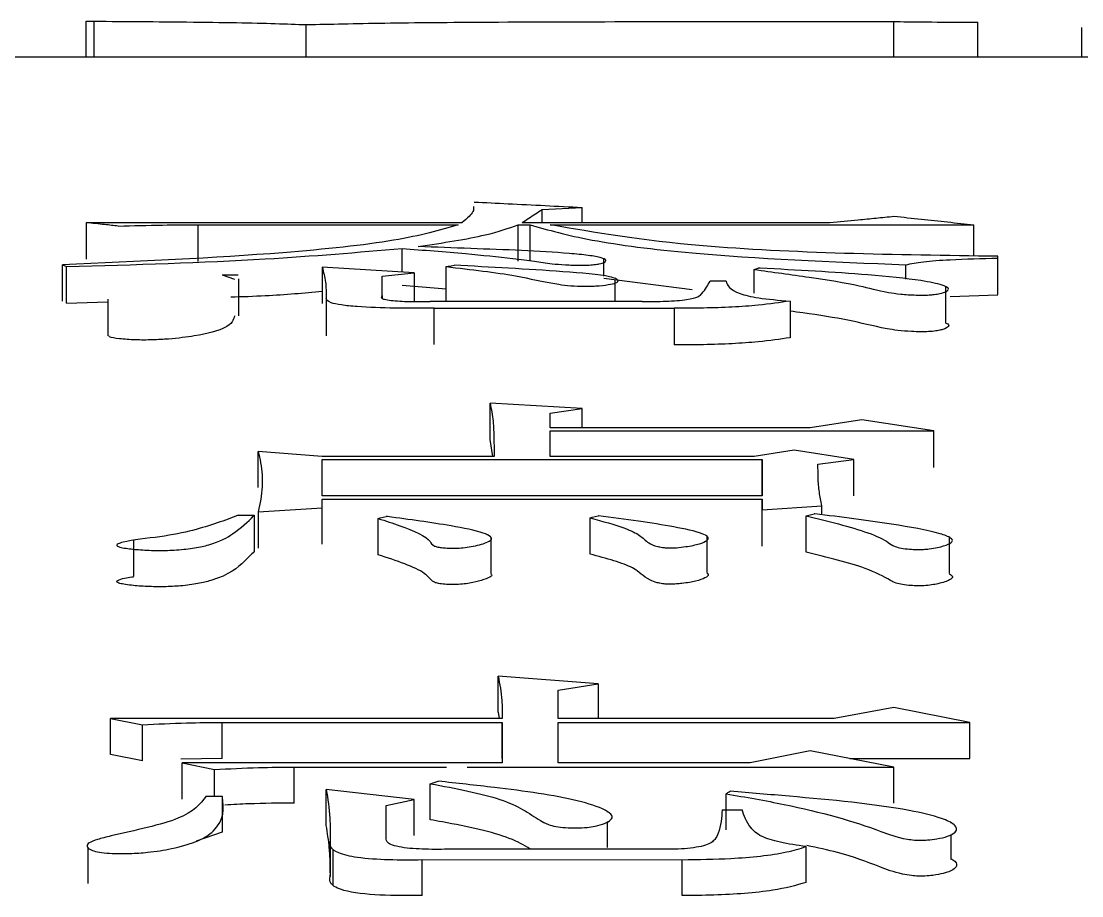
# Model space of a CAD drawing. Header units: millimetres. Extents: x 6533 to 7793, y 6972 to 7863.
# Drawn here: x 6879.082 to 6881.952, y 7324.28 to 7326.645 of the extents above; entities that cross this region are included whole.
import ezdxf

# ---------------------------------------------------------------- set-up
doc = ezdxf.new("R2010")
doc.units = ezdxf.units.MM

msp = doc.modelspace()

# ---------------------------------------------------------------- linework, layer by layer
at = {"color": 7, "linetype": 'Continuous', "lineweight": 25}
for p, q in [((6879.2581, 7326.6444), (6879.2798, 7326.6447)), ((6879.2581, 7326.5478), (6879.2581, 7326.6444)), ((6879.8531, 7326.5478), (6879.8531, 7326.6354)), ((6881.6704, 7326.5477), (6881.6704, 7326.6422)), ((6881.9516, 7326.5477), (6881.9516, 7326.6274)), ((6883.7267, 7326.5477), (6876.1969, 7326.5479)), ((6880.4915, 7326.1357), (6880.5996, 7326.1413)), ((6880.5996, 7326.1001), (6880.5996, 7326.1413)), ((6880.4915, 7326.1001), (6880.4915, 7326.1357)), ((6879.2583, 7326.1001), (6880.2751, 7326.1001)), ((6879.2583, 7326.0013), (6879.2583, 7326.1001)), ((6879.5612, 7326.0943), (6880.2643, 7326.0943)), ((6879.5612, 7325.995), (6879.5612, 7326.0943)), ((6880.4266, 7326.0943), (6880.459, 7326.0943)), ((6880.4266, 7325.9955), (6880.4266, 7326.0943)), ((6880.4374, 7326.1001), (6881.2703, 7326.1001)), ((6880.459, 7325.9955), (6880.459, 7326.0943)), ((6880.5131, 7326.0943), (6881.6597, 7326.0942)), ((6880.1128, 7325.9663), (6880.1128, 7326.0304)), ((6880.6583, 7325.9553), (6880.6583, 7326.0029)), ((6881.7246, 7326.004), (6881.7246, 7326.0091)), ((6881.7246, 7325.9054), (6881.7246, 7326.004)), ((6879.1934, 7325.9863), (6879.2042, 7325.9811)), ((6879.2042, 7325.8825), (6879.2042, 7325.9811)), ((6880.1453, 7325.9643), (6879.8965, 7325.9798)), ((6879.8965, 7325.9798), (6879.8965, 7325.8812)), ((6881.0648, 7325.9098), (6881.0648, 7325.9734)), ((6881.4759, 7325.9475), (6881.4759, 7325.9862)), ((6879.626, 7325.9591), (6879.6591, 7325.9471)), ((6879.626, 7325.9591), (6879.6694, 7325.9591)), ((6879.6709, 7325.8485), (6879.6709, 7325.9477)), ((6880.0588, 7325.9551), (6880.1453, 7325.9643)), ((6880.0588, 7325.903), (6880.0588, 7325.9551)), ((6880.6583, 7325.9499), (6880.8978, 7325.919)), ((6880.6895, 7325.8866), (6880.6895, 7325.9458)), ((6880.9891, 7325.9419), (6880.9458, 7325.9419)), ((6880.1128, 7325.9312), (6880.2319, 7325.9214)), ((6881.5839, 7325.8285), (6881.5839, 7325.9276)), ((6879.2042, 7325.882), (6879.3167, 7325.8863)), ((6879.3167, 7325.8932), (6879.3167, 7325.7941)), ((6879.9073, 7325.8962), (6879.9073, 7325.7978)), ((6879.9074, 7325.8924), (6879.9074, 7325.7939)), ((6880.0588, 7325.903), (6880.0588, 7325.8957)), ((6880.7619, 7325.8866), (6880.1886, 7325.8866)), ((6881.1622, 7325.888), (6881.1622, 7325.789)), ((6881.5953, 7325.9007), (6881.7246, 7325.9049)), ((6880.1994, 7325.8687), (6880.8485, 7325.8687)), ((6880.1994, 7325.7702), (6880.1994, 7325.8687)), ((6880.8485, 7325.8687), (6880.8485, 7325.7697)), ((6880.5997, 7325.5975), (6880.3509, 7325.6119)), ((6880.5131, 7325.5845), (6880.5997, 7325.5975)), ((6880.5131, 7325.5452), (6880.5131, 7325.5845)), ((6881.3569, 7325.5666), (6881.2163, 7325.5452)), ((6881.5516, 7325.5369), (6881.3569, 7325.5666)), ((6881.2163, 7325.5452), (6880.5131, 7325.5452)), ((6880.5131, 7325.537), (6881.5516, 7325.5369)), ((6880.5132, 7325.4679), (6880.5131, 7325.537)), ((6880.3583, 7325.4679), (6880.3509, 7325.5133)), ((6879.8966, 7325.4679), (6879.7235, 7325.4816)), ((6881.173, 7325.485), (6881.0648, 7325.4679)), ((6881.3353, 7325.4594), (6881.173, 7325.485)), ((6880.3617, 7325.4679), (6879.8966, 7325.4679)), ((6879.8966, 7325.4594), (6881.0865, 7325.4594)), ((6879.8966, 7325.3614), (6879.8966, 7325.4594)), ((6881.0648, 7325.4679), (6880.5132, 7325.4679)), ((6881.0865, 7325.4594), (6881.0865, 7325.3614)), ((6881.2379, 7325.4473), (6881.3353, 7325.4594)), ((6881.0865, 7325.3614), (6879.8966, 7325.3614)), ((6879.8966, 7325.3525), (6881.0865, 7325.3525)), ((6879.8966, 7325.3291), (6879.8966, 7325.3525)), ((6881.0865, 7325.3525), (6881.0865, 7325.3237)), ((6881.0865, 7325.3237), (6881.2487, 7325.3345)), ((6881.2487, 7325.31), (6881.2487, 7325.3345)), ((6879.6694, 7325.3092), (6879.7127, 7325.3092)), ((6879.7127, 7325.3092), (6879.7127, 7325.2112)), ((6879.7235, 7325.3183), (6879.8966, 7325.3291)), ((6881.0865, 7325.2257), (6881.0865, 7325.3237)), ((6881.2056, 7325.2091), (6881.2056, 7325.3074)), ((6880.048, 7325.2019), (6880.048, 7325.3001)), ((6880.6214, 7325.2037), (6880.6214, 7325.3019)), ((6880.3534, 7325.151), (6880.3534, 7325.2496)), ((6880.9383, 7325.1538), (6880.9383, 7325.2524)), ((6881.5936, 7325.1511), (6881.5936, 7325.2497)), ((6879.3855, 7325.2417), (6879.3855, 7325.1432)), ((6880.643, 7324.8531), (6880.3726, 7324.8741)), ((6880.5348, 7324.8362), (6880.643, 7324.8531)), ((6880.5348, 7324.7594), (6880.5348, 7324.8362)), ((6881.4435, 7324.7895), (6881.2812, 7324.7594)), ((6881.649, 7324.7486), (6881.4435, 7324.7895)), ((6880.3726, 7324.7764), (6880.3751, 7324.7594)), ((6879.3233, 7324.7594), (6879.4098, 7324.7421)), ((6880.3834, 7324.7594), (6879.3233, 7324.7594)), ((6879.3233, 7324.6619), (6879.3233, 7324.7594)), ((6879.4098, 7324.6446), (6879.4098, 7324.7421)), ((6879.6262, 7324.7486), (6880.3834, 7324.7486)), ((6879.6262, 7324.6511), (6879.6262, 7324.7486)), ((6880.3834, 7324.7486), (6880.3834, 7324.639)), ((6881.2812, 7324.7594), (6880.5348, 7324.7594)), ((6880.5348, 7324.7486), (6881.649, 7324.7486)), ((6880.5348, 7324.639), (6880.5348, 7324.7486)), ((6879.4098, 7324.6446), (6879.3233, 7324.6619)), ((6879.6262, 7324.6511), (6879.5136, 7324.6493)), ((6881.2163, 7324.6722), (6881.0541, 7324.639)), ((6881.4435, 7324.6278), (6881.2163, 7324.6722)), ((6881.3244, 7324.6511), (6881.649, 7324.6511)), ((6879.518, 7324.639), (6879.6046, 7324.6211)), ((6880.3834, 7324.639), (6879.518, 7324.639)), ((6879.518, 7324.5416), (6879.518, 7324.639)), ((6879.6046, 7324.5491), (6879.6046, 7324.6211)), ((6879.8209, 7324.6278), (6880.2329, 7324.6278)), ((6879.8209, 7324.5305), (6879.8209, 7324.6278)), ((6880.2889, 7324.6278), (6881.4435, 7324.6278)), ((6881.0541, 7324.639), (6880.5348, 7324.639)), ((6880.1454, 7324.54), (6879.9074, 7324.5672)), ((6880.1886, 7324.4857), (6880.1886, 7324.583)), ((6879.5828, 7324.5491), (6879.6262, 7324.5491)), ((6879.6262, 7324.5459), (6879.6262, 7324.4518)), ((6880.0697, 7324.524), (6880.1454, 7324.54)), ((6880.9891, 7324.4586), (6880.9891, 7324.5559)), ((6880.0697, 7324.4363), (6880.0697, 7324.524)), ((6880.6685, 7324.5061), (6880.6685, 7324.5082)), ((6880.9784, 7324.5126), (6881.0325, 7324.5126)), ((6880.6685, 7324.4104), (6880.6685, 7324.4804)), ((6881.5981, 7324.476), (6881.5981, 7324.4781)), ((6879.6262, 7324.4518), (6879.5553, 7324.4274)), ((6881.5981, 7324.3803), (6881.5981, 7324.4458)), ((6879.2625, 7324.4105), (6879.2625, 7324.3129)), ((6879.9251, 7324.4062), (6879.9251, 7324.3085)), ((6880.8053, 7324.4059), (6880.2536, 7324.4059)), ((6881.2055, 7324.3158), (6881.2055, 7324.4129)), ((6880.1671, 7324.3777), (6880.8702, 7324.3776)), ((6880.1671, 7324.2806), (6880.1671, 7324.3777)), ((6880.8702, 7324.2806), (6880.8702, 7324.3776)), ((6879.9183, 7324.3322), (6879.9182, 7324.3368))]:
    msp.add_line(p, q, dxfattribs=at)
at = {"color": 7, "linetype": 'Continuous', "lineweight": 25, "flags": 128}
for points in [[(6879.2798, 7326.5478), (6879.2798, 7326.5812), (6879.2798, 7326.6129), (6879.2798, 7326.6447)], [(6881.4432, 7326.5478), (6881.4432, 7326.5721), (6881.4432, 7326.6001), (6881.4432, 7326.644)], [(6881.6597, 7326.0103), (6881.6597, 7326.0505), (6881.6597, 7326.0942)], [(6879.1934, 7325.8877), (6879.1934, 7325.9274), (6879.1934, 7325.9568), (6879.1934, 7325.9863)], [(6880.2319, 7325.9811), (6880.2373, 7325.9821), (6880.2454, 7325.9835), (6880.2535, 7325.985)], [(6880.2319, 7325.8866), (6880.2319, 7325.9181), (6880.2319, 7325.9496), (6880.2319, 7325.9811)], [(6881.0648, 7325.9734), (6881.0702, 7325.9753), (6881.0756, 7325.9772)], [(6880.1453, 7325.9643), (6880.1453, 7325.9088), (6880.1453, 7325.8868)], [(6880.3509, 7325.5133), (6880.3509, 7325.5685), (6880.3509, 7325.6119)], [(6880.5997, 7325.5452), (6880.5997, 7325.5541), (6880.5997, 7325.5975)], [(6881.5516, 7325.4384), (6881.5516, 7325.4936), (6881.5516, 7325.5369)], [(6879.7235, 7325.3835), (6879.7235, 7325.4382), (6879.7235, 7325.4816)], [(6881.0865, 7325.3614), (6881.0865, 7325.4161), (6881.0865, 7325.4594)], [(6881.3353, 7325.3613), (6881.3353, 7325.4161), (6881.3353, 7325.4594)], [(6881.0865, 7325.2545), (6881.0865, 7325.3092), (6881.0865, 7325.3525)], [(6879.7235, 7325.3183), (6879.7235, 7325.2633), (6879.7235, 7325.2203)], [(6879.8966, 7325.2311), (6879.8966, 7325.2859), (6879.8966, 7325.3291)], [(6880.048, 7325.3001), (6880.0534, 7325.3015), (6880.0615, 7325.3035), (6880.0696, 7325.3056)], [(6880.6214, 7325.3019), (6880.6268, 7325.3033), (6880.6349, 7325.3053), (6880.643, 7325.3074)], [(6881.2055, 7325.3074), (6881.2163, 7325.3101), (6881.2271, 7325.3128)], [(6880.3726, 7324.7764), (6880.3726, 7324.8311), (6880.3726, 7324.8741)], [(6880.643, 7324.8531), (6880.643, 7324.7984), (6880.643, 7324.7594)], [(6880.3834, 7324.6511), (6880.3834, 7324.7057), (6880.3834, 7324.7486)], [(6881.649, 7324.6511), (6881.649, 7324.7057), (6881.649, 7324.7486)], [(6881.4435, 7324.5304), (6881.4435, 7324.585), (6881.4435, 7324.6278)], [(6880.1887, 7324.583), (6880.1942, 7324.5847), (6880.2023, 7324.5873), (6880.2103, 7324.5898)], [(6879.9074, 7324.4699), (6879.9074, 7324.5244), (6879.9074, 7324.5672)], [(6880.1454, 7324.4427), (6880.1454, 7324.4972), (6880.1454, 7324.54)], [(6879.9183, 7324.4293), (6879.9183, 7324.4015), (6879.9183, 7324.3736), (6879.9183, 7324.3322)]]:
    msp.add_lwpolyline(points, dxfattribs=at)
at = {"color": 7, "linetype": 'Continuous', "lineweight": 25}
for points, knots in [([(6879.2798, 7326.6447), (6879.3661, 7326.6441), (6879.5073, 7326.6431), (6879.6687, 7326.6409), (6879.7729, 7326.6385), (6879.8265, 7326.6365), (6879.8531, 7326.6354)], [0, 0, 0, 0, 0.3473722, 0.5679297, 0.7850181, 1, 1, 1, 1]), ([(6879.8532, 7326.6354), (6879.9191, 7326.637), (6880.0516, 7326.6402), (6880.366, 7326.6429), (6880.8501, 7326.6439), (6881.2186, 7326.644), (6881.4432, 7326.644)], [0, 0, 0, 0, 0.189312, 0.380663, 0.622563, 1, 1, 1, 1]), ([(6881.4432, 7326.644), (6881.4544, 7326.6438), (6881.4771, 7326.6432), (6881.5581, 7326.6425), (6881.6275, 7326.6423), (6881.6704, 7326.6422)], [0, 0, 0, 0, 0.268928, 0.548046, 1, 1, 1, 1]), ([(6880.3059, 7326.1433), (6880.3061, 7326.1389), (6880.3064, 7326.1301), (6880.2931, 7326.1157), (6880.2815, 7326.1057), (6880.2751, 7326.1001)], [0, 0, 0, 0, 0.313963, 0.616983, 1, 1, 1, 1]), ([(6880.3076, 7326.1558), (6880.3381, 7326.1543), (6880.4021, 7326.1511), (6880.4994, 7326.1463), (6880.5662, 7326.143), (6880.5996, 7326.1413)], [0, 0, 0, 0, 0.313874, 0.656937, 1, 1, 1, 1]), ([(6880.4374, 7326.1001), (6880.4435, 7326.1042), (6880.4555, 7326.1122), (6880.4735, 7326.124), (6880.4855, 7326.1318), (6880.4915, 7326.1357)], [0, 0, 0, 0, 0.337402, 0.668701, 1, 1, 1, 1]), ([(6881.2703, 7326.1001), (6881.2957, 7326.1027), (6881.3373, 7326.1068), (6881.395, 7326.1126), (6881.4272, 7326.1158), (6881.4434, 7326.1174)], [0, 0, 0, 0, 0.440546, 0.720273, 1, 1, 1, 1]), ([(6881.4434, 7326.1174), (6881.4681, 7326.1148), (6881.5165, 7326.1097), (6881.5886, 7326.1019), (6881.636, 7326.0968), (6881.6597, 7326.0942)], [0, 0, 0, 0, 0.342688, 0.671344, 1, 1, 1, 1]), ([(6880.2643, 7326.0943), (6880.2146, 7326.0796), (6880.1135, 7326.0499), (6879.7323, 7326.0097), (6879.3993, 7325.9952), (6879.1934, 7325.9863)], [0, 0, 0, 0, 0.269245, 0.548175, 1, 1, 1, 1]), ([(6879.3448, 7326.0907), (6879.3325, 7326.0921), (6879.3119, 7326.0943), (6879.283, 7326.0975), (6879.2665, 7326.0992), (6879.2583, 7326.1001)], [0, 0, 0, 0, 0.42836, 0.71418, 1, 1, 1, 1]), ([(6879.3448, 7326.0907), (6879.3846, 7326.0919), (6879.4557, 7326.094), (6879.5289, 7326.0942), (6879.5612, 7326.0943)], [0, 0, 0, 0, 0.558835, 1, 1, 1, 1]), ([(6880.1561, 7326.0353), (6880.2229, 7326.0455), (6880.3413, 7326.0636), (6880.4007, 7326.085), (6880.4266, 7326.0943)], [0, 0, 0, 0, 0.563817, 1, 1, 1, 1]), ([(6880.459, 7326.0943), (6880.5083, 7326.0801), (6880.608, 7326.0516), (6880.9438, 7326.0079), (6881.2725, 7325.9945), (6881.4759, 7325.9862)], [0, 0, 0, 0, 0.270771, 0.548729, 1, 1, 1, 1]), ([(6881.7246, 7326.0091), (6881.5856, 7326.0109), (6881.3095, 7326.0146), (6880.8392, 7326.0375), (6880.6354, 7326.073), (6880.5131, 7326.0943)], [0, 0, 0, 0, 0.288355, 0.572832, 1, 1, 1, 1]), ([(6879.2042, 7325.9811), (6879.3889, 7325.9866), (6879.7158, 7325.9962), (6879.9925, 7326.02), (6880.1128, 7326.0304)], [0, 0, 0, 0, 0.565186, 1, 1, 1, 1]), ([(6880.1128, 7326.0304), (6880.1709, 7326.0258), (6880.2751, 7326.0176), (6880.3931, 7326.0057), (6880.4704, 7325.9964), (6880.5091, 7325.9895), (6880.5534, 7325.9858), (6880.5877, 7325.9847), (6880.6147, 7325.9851), (6880.633, 7325.9864), (6880.6493, 7325.9889), (6880.6621, 7325.9932), (6880.6664, 7325.9989), (6880.6519, 7326.0055), (6880.6181, 7326.0119), (6880.5058, 7326.0226), (6880.342, 7326.0284), (6880.2034, 7326.0336), (6880.1561, 7326.0353)], [0, 0, 0, 0, 0.150807, 0.27095, 0.330996, 0.38361, 0.414403, 0.445341, 0.45949, 0.473772, 0.489764, 0.515212, 0.550088, 0.5845, 0.63153, 0.679772, 0.890804, 1, 1, 1, 1]), ([(6881.4759, 7325.9862), (6881.49, 7325.9892), (6881.519, 7325.9953), (6881.6102, 7326.0013), (6881.681, 7326.003), (6881.7246, 7326.004)], [0, 0, 0, 0, 0.268422, 0.549119, 1, 1, 1, 1]), ([(6879.8965, 7325.9798), (6879.9, 7325.9665), (6879.9052, 7325.9462), (6879.9072, 7325.9181), (6879.9073, 7325.9035), (6879.9073, 7325.8962)], [0, 0, 0, 0, 0.4899, 0.744937, 1, 1, 1, 1]), ([(6880.2319, 7325.9811), (6880.2995, 7325.9734), (6880.4193, 7325.9597), (6880.4973, 7325.9385), (6880.5662, 7325.9293), (6880.6073, 7325.9272), (6880.6481, 7325.9293), (6880.6782, 7325.9332), (6880.6955, 7325.9383), (6880.6983, 7325.9436), (6880.6921, 7325.9489), (6880.6577, 7325.9588), (6880.4998, 7325.9717), (6880.3518, 7325.9797), (6880.2535, 7325.985)], [0, 0, 0, 0, 0.207965, 0.368358, 0.401514, 0.432917, 0.464664, 0.497814, 0.528601, 0.558738, 0.58913, 0.619745, 0.747266, 1, 1, 1, 1]), ([(6881.0649, 7325.9734), (6881.115, 7325.9665), (6881.2153, 7325.9527), (6881.3465, 7325.9328), (6881.4028, 7325.915), (6881.4601, 7325.9067), (6881.4945, 7325.9043), (6881.5217, 7325.9039), (6881.5388, 7325.9044), (6881.5549, 7325.9058), (6881.5726, 7325.909), (6881.5882, 7325.9147), (6881.5941, 7325.9227), (6881.5718, 7325.933), (6881.5055, 7325.9466), (6881.3373, 7325.963), (6881.1793, 7325.9718), (6881.0776, 7325.9771), (6881.0756, 7325.9772)], [0, 0, 0, 0, 0.14, 0.280268, 0.380159, 0.409923, 0.439807, 0.452032, 0.462469, 0.472928, 0.488622, 0.517516, 0.558621, 0.598667, 0.668425, 0.787483, 0.995825, 1, 1, 1, 1]), ([(6880.7619, 7325.8866), (6880.7837, 7325.8868), (6880.8265, 7325.8871), (6880.8878, 7325.8913), (6880.9159, 7325.8998), (6880.932, 7325.9169), (6880.9397, 7325.9308), (6880.9458, 7325.9419)], [0, 0, 0, 0, 0.13003, 0.256202, 0.38429, 0.511395, 1, 1, 1, 1]), ([(6880.9891, 7325.9419), (6880.993, 7325.9305), (6880.9986, 7325.9146), (6881.0725, 7325.8954), (6881.1319, 7325.8905), (6881.1622, 7325.888)], [0, 0, 0, 0, 0.5504618, 0.7705395, 1, 1, 1, 1]), ([(6879.6488, 7325.8992), (6879.6806, 7325.9002), (6879.7708, 7325.9032), (6879.8471, 7325.9101), (6879.8965, 7325.9146)], [0, 0, 0, 0, 0.351927, 1, 1, 1, 1]), ([(6880.1994, 7325.8687), (6880.1639, 7325.8685), (6880.0933, 7325.8682), (6880.0044, 7325.8711), (6879.9469, 7325.877), (6879.9098, 7325.885), (6879.9083, 7325.8918), (6879.9073, 7325.8962)], [0, 0, 0, 0, 0.261044, 0.518862, 0.648585, 0.774158, 1, 1, 1, 1]), ([(6880.0588, 7325.903), (6880.0569, 7325.9008), (6880.054, 7325.8973), (6880.0639, 7325.8926), (6880.0875, 7325.8886), (6880.1333, 7325.8864), (6880.17, 7325.8866), (6880.1886, 7325.8866)], [0, 0, 0, 0, 0.227751, 0.352705, 0.480942, 0.73722, 1, 1, 1, 1]), ([(6881.1622, 7325.888), (6881.135, 7325.8839), (6881.0898, 7325.8772), (6881.0063, 7325.8714), (6880.9286, 7325.8686), (6880.8752, 7325.8686), (6880.8485, 7325.8687)], [0, 0, 0, 0, 0.330967, 0.551079, 0.77486, 1, 1, 1, 1]), ([(6881.5839, 7325.828), (6881.5839, 7325.828), (6881.5932, 7325.8255), (6881.5919, 7325.8195), (6881.5823, 7325.8129), (6881.565, 7325.8084), (6881.5503, 7325.8062), (6881.533, 7325.8051), (6881.5134, 7325.8049), (6881.4855, 7325.8058), (6881.4521, 7325.8085), (6881.3909, 7325.8187), (6881.3281, 7325.8367), (6881.2296, 7325.8515), (6881.1739, 7325.8592), (6881.1622, 7325.8608)], [0, 0, 0, 0, 0.0005527, 0.0817521, 0.1627797, 0.1944184, 0.22633, 0.2473861, 0.2683912, 0.303355, 0.3598373, 0.4182897, 0.6819053, 0.9329578, 1, 1, 1, 1]), ([(6879.6591, 7325.848), (6879.6563, 7325.837), (6879.6514, 7325.818), (6879.5741, 7325.7961), (6879.4956, 7325.7859), (6879.4377, 7325.7826), (6879.3889, 7325.7825), (6879.3477, 7325.7857), (6879.3206, 7325.7898), (6879.3196, 7325.7928), (6879.3193, 7325.7936)], [0, 0, 0, 0, 0.3407054, 0.586694, 0.7149885, 0.7807215, 0.8458887, 0.9123501, 0.9754511, 1, 1, 1, 1]), ([(6881.1622, 7325.789), (6881.135, 7325.7849), (6881.0898, 7325.7782), (6881.0062, 7325.7724), (6880.9286, 7325.7696), (6880.8752, 7325.7697), (6880.8485, 7325.7697)], [0, 0, 0, 0, 0.33086, 0.550974, 0.774799, 1, 1, 1, 1]), ([(6880.3509, 7325.6119), (6880.3539, 7325.5957), (6880.3598, 7325.5642), (6880.3611, 7325.5162), (6880.3615, 7325.484), (6880.3617, 7325.4679)], [0, 0, 0, 0, 0.3467917, 0.6733841, 1, 1, 1, 1]), ([(6879.7235, 7325.4816), (6879.7257, 7325.4714), (6879.7324, 7325.4399), (6879.7374, 7325.3859), (6879.7281, 7325.3408), (6879.7235, 7325.3183)], [0, 0, 0, 0, 0.192294, 0.59579, 1, 1, 1, 1]), ([(6881.2487, 7325.3345), (6881.2461, 7325.347), (6881.2406, 7325.3723), (6881.2377, 7325.4099), (6881.2379, 7325.4349), (6881.2379, 7325.4473)], [0, 0, 0, 0, 0.32498, 0.662444, 1, 1, 1, 1]), ([(6879.6695, 7325.3092), (6879.6327, 7325.295), (6879.5774, 7325.2736), (6879.4635, 7325.2496), (6879.3742, 7325.2417), (6879.3443, 7325.2321), (6879.3398, 7325.2283), (6879.3415, 7325.2253), (6879.3498, 7325.2222), (6879.3702, 7325.2185), (6879.4055, 7325.215), (6879.4532, 7325.2129), (6879.5054, 7325.2147), (6879.5534, 7325.2202), (6879.6156, 7325.2342), (6879.6657, 7325.2646), (6879.6962, 7325.2916), (6879.712, 7325.3085), (6879.7127, 7325.3092)], [0, 0, 0, 0, 0.193083, 0.290159, 0.386757, 0.407978, 0.421446, 0.432596, 0.443753, 0.462205, 0.496551, 0.533837, 0.572076, 0.615276, 0.659301, 0.789077, 0.99075, 1, 1, 1, 1]), ([(6880.048, 7325.3001), (6880.0678, 7325.2937), (6880.1273, 7325.2742), (6880.1877, 7325.2493), (6880.192, 7325.2283), (6880.2087, 7325.2228), (6880.2224, 7325.2209), (6880.239, 7325.2198), (6880.2579, 7325.2196), (6880.2798, 7325.2208), (6880.3113, 7325.2257), (6880.3375, 7325.2332), (6880.3565, 7325.2426), (6880.3535, 7325.2518), (6880.3245, 7325.2657), (6880.2262, 7325.2843), (6880.1319, 7325.2976), (6880.0708, 7325.3054), (6880.0696, 7325.3056)], [0, 0, 0, 0, 0.107767, 0.32496, 0.382514, 0.397632, 0.412827, 0.427374, 0.444539, 0.463227, 0.487606, 0.551578, 0.589699, 0.627997, 0.678888, 0.799967, 0.99622, 1, 1, 1, 1]), ([(6880.6214, 7325.3019), (6880.6549, 7325.2927), (6880.709, 7325.2779), (6880.7597, 7325.2544), (6880.7724, 7325.2372), (6880.7952, 7325.226), (6880.815, 7325.2221), (6880.8273, 7325.2207), (6880.8408, 7325.2204), (6880.8594, 7325.2213), (6880.8877, 7325.2247), (6880.9195, 7325.2312), (6880.9397, 7325.2407), (6880.9433, 7325.2505), (6880.9155, 7325.2637), (6880.8493, 7325.2779), (6880.7518, 7325.2934), (6880.6803, 7325.3027), (6880.6432, 7325.3074), (6880.643, 7325.3074)], [0, 0, 0, 0, 0.157955, 0.255243, 0.352491, 0.401726, 0.417192, 0.427834, 0.438556, 0.45242, 0.47803, 0.526353, 0.573068, 0.619082, 0.658608, 0.76869, 0.881295, 0.999132, 1, 1, 1, 1]), ([(6881.2056, 7325.3074), (6881.2353, 7325.3001), (6881.325, 7325.2781), (6881.4135, 7325.2503), (6881.4389, 7325.2258), (6881.4625, 7325.2199), (6881.4835, 7325.2172), (6881.5047, 7325.216), (6881.5235, 7325.2163), (6881.5432, 7325.218), (6881.5684, 7325.2225), (6881.5906, 7325.2297), (6881.6044, 7325.2387), (6881.5978, 7325.2488), (6881.551, 7325.266), (6881.4218, 7325.288), (6881.3002, 7325.304), (6881.2279, 7325.3127), (6881.2271, 7325.3128)], [0, 0, 0, 0, 0.113222, 0.341329, 0.38756, 0.408091, 0.428645, 0.444622, 0.457842, 0.471061, 0.493508, 0.536208, 0.57005, 0.604095, 0.656288, 0.801564, 0.997973, 1, 1, 1, 1]), ([(6879.7127, 7325.211), (6879.7039, 7325.2022), (6879.6773, 7325.1758), (6879.6428, 7325.1444), (6879.562, 7325.1235), (6879.5172, 7325.1177), (6879.469, 7325.115), (6879.4224, 7325.1158), (6879.3857, 7325.1186), (6879.3603, 7325.122), (6879.3465, 7325.125), (6879.3404, 7325.128), (6879.3404, 7325.1313), (6879.3481, 7325.1355), (6879.3637, 7325.1397), (6879.3795, 7325.1419), (6879.3862, 7325.1428)], [0, 0, 0, 0, 0.171736, 0.517096, 0.584317, 0.651712, 0.706239, 0.760883, 0.815329, 0.845706, 0.870806, 0.88824, 0.905673, 0.93092, 0.970654, 1, 1, 1, 1]), ([(6880.3523, 7325.1507), (6880.3531, 7325.1502), (6880.357, 7325.1472), (6880.351, 7325.1406), (6880.3283, 7325.1326), (6880.3029, 7325.126), (6880.2763, 7325.1224), (6880.2543, 7325.1214), (6880.2328, 7325.1218), (6880.2147, 7325.1235), (6880.2009, 7325.1267), (6880.1871, 7325.1363), (6880.1756, 7325.154), (6880.1216, 7325.1779), (6880.0727, 7325.1938), (6880.048, 7325.2019)], [0, 0, 0, 0, 0.013313, 0.069767, 0.147778, 0.220976, 0.254175, 0.287714, 0.317242, 0.347252, 0.373335, 0.408655, 0.570104, 0.783146, 1, 1, 1, 1]), ([(6880.9367, 7325.1535), (6880.9385, 7325.1519), (6880.944, 7325.1472), (6880.9337, 7325.1391), (6880.9095, 7325.1306), (6880.8797, 7325.1254), (6880.855, 7325.1229), (6880.84, 7325.1222), (6880.8267, 7325.1226), (6880.8142, 7325.124), (6880.7977, 7325.1275), (6880.7643, 7325.1416), (6880.7515, 7325.1631), (6880.6874, 7325.1861), (6880.6435, 7325.1978), (6880.6214, 7325.2037)], [0, 0, 0, 0, 0.036856, 0.107819, 0.18026, 0.250606, 0.274727, 0.299055, 0.315024, 0.330954, 0.359492, 0.417161, 0.673991, 0.835375, 1, 1, 1, 1]), ([(6881.593, 7325.1509), (6881.597, 7325.1483), (6881.6055, 7325.1428), (6881.5946, 7325.133), (6881.5722, 7325.1254), (6881.5461, 7325.1203), (6881.5265, 7325.1182), (6881.5063, 7325.1179), (6881.4862, 7325.1188), (6881.4659, 7325.1212), (6881.4451, 7325.1257), (6881.4197, 7325.1413), (6881.3774, 7325.1631), (6881.2921, 7325.1881), (6881.2345, 7325.2021), (6881.2056, 7325.2091)], [0, 0, 0, 0, 0.053038, 0.112049, 0.191272, 0.221043, 0.251126, 0.273237, 0.295233, 0.327819, 0.360779, 0.410998, 0.644313, 0.82122, 1, 1, 1, 1]), ([(6880.3726, 7324.8741), (6880.3767, 7324.8522), (6880.3823, 7324.8224), (6880.3833, 7324.7839), (6880.3833, 7324.7676), (6880.3834, 7324.7594)], [0, 0, 0, 0, 0.578075, 0.789032, 1, 1, 1, 1]), ([(6879.4098, 7324.7421), (6879.4496, 7324.7443), (6879.5207, 7324.7481), (6879.5939, 7324.7485), (6879.6262, 7324.7486)], [0, 0, 0, 0, 0.558835, 1, 1, 1, 1]), ([(6879.6046, 7324.6211), (6879.6443, 7324.6234), (6879.7155, 7324.6273), (6879.7886, 7324.6277), (6879.8209, 7324.6278)], [0, 0, 0, 0, 0.5588348, 1, 1, 1, 1]), ([(6880.1886, 7324.583), (6880.2583, 7324.57), (6880.3992, 7324.5438), (6880.4605, 7324.4994), (6880.5026, 7324.4737), (6880.5274, 7324.4671), (6880.5542, 7324.464), (6880.5838, 7324.463), (6880.6125, 7324.4644), (6880.6397, 7324.4687), (6880.6622, 7324.4757), (6880.68, 7324.4855), (6880.6833, 7324.4982), (6880.6558, 7324.5168), (6880.5633, 7324.547), (6880.3935, 7324.5697), (6880.2611, 7324.5842), (6880.2103, 7324.5898)], [0, 0, 0, 0, 0.175532, 0.354652, 0.388166, 0.407747, 0.427401, 0.446675, 0.466945, 0.484382, 0.511375, 0.539761, 0.574487, 0.616876, 0.705288, 0.887115, 1, 1, 1, 1]), ([(6879.9074, 7324.5672), (6879.9115, 7324.5416), (6879.9171, 7324.5061), (6879.9181, 7324.4598), (6879.9182, 7324.4395), (6879.9183, 7324.4293)], [0, 0, 0, 0, 0.563388, 0.781688, 1, 1, 1, 1]), ([(6880.9891, 7324.5559), (6881.0427, 7324.5465), (6881.2048, 7324.5183), (6881.3581, 7324.475), (6881.4524, 7324.4367), (6881.4973, 7324.4306), (6881.5164, 7324.4299), (6881.5376, 7324.4308), (6881.5636, 7324.4341), (6881.5899, 7324.4406), (6881.6088, 7324.4498), (6881.6151, 7324.4607), (6881.6067, 7324.4745), (6881.5672, 7324.4928), (6881.4302, 7324.5247), (6881.2202, 7324.544), (6881.0539, 7324.5582), (6881.0002, 7324.5627), (6881, 7324.5627)], [0, 0, 0, 0, 0.116247, 0.351545, 0.417544, 0.429973, 0.440276, 0.450545, 0.466961, 0.490877, 0.515258, 0.540732, 0.570374, 0.616263, 0.689834, 0.900866, 0.999645, 1, 1, 1, 1]), ([(6880.9892, 7324.5559), (6880.9901, 7324.5564), (6880.9923, 7324.5579), (6880.996, 7324.5601), (6880.9986, 7324.5618), (6881, 7324.5627)], [0, 0, 0, 0, 0.254517, 0.627308, 1, 1, 1, 1]), ([(6879.5828, 7324.5491), (6879.5662, 7324.5282), (6879.5326, 7324.4859), (6879.3753, 7324.454), (6879.289, 7324.433), (6879.2651, 7324.4239), (6879.2584, 7324.415), (6879.2636, 7324.4075), (6879.2772, 7324.4011), (6879.2994, 7324.3965), (6879.3335, 7324.3939), (6879.3767, 7324.3938), (6879.4335, 7324.3976), (6879.5008, 7324.4088), (6879.5665, 7324.4283), (6879.6345, 7324.4757), (6879.6297, 7324.5172), (6879.6263, 7324.5483), (6879.6262, 7324.5491)], [0, 0, 0, 0, 0.166504, 0.336724, 0.370752, 0.398964, 0.419703, 0.440426, 0.457689, 0.47508, 0.493882, 0.523591, 0.555072, 0.603251, 0.674686, 0.747919, 0.993855, 1, 1, 1, 1]), ([(6879.8209, 7324.5305), (6879.7798, 7324.5303), (6879.7161, 7324.5299), (6879.6544, 7324.5264), (6879.6326, 7324.5252)], [0, 0, 0, 0, 0.645725, 1, 1, 1, 1]), ([(6880.9784, 7324.5126), (6880.9771, 7324.4913), (6880.9755, 7324.4646), (6880.9604, 7324.4324), (6880.9411, 7324.4157), (6880.877, 7324.4055), (6880.8295, 7324.4058), (6880.8053, 7324.4059)], [0, 0, 0, 0, 0.4900417, 0.6172074, 0.7454917, 0.8697771, 1, 1, 1, 1]), ([(6881.2055, 7324.4129), (6881.1813, 7324.4165), (6881.1335, 7324.4236), (6881.0771, 7324.4414), (6881.0554, 7324.4641), (6881.04, 7324.4883), (6881.035, 7324.5045), (6881.0325, 7324.5126)], [0, 0, 0, 0, 0.177708, 0.35, 0.567222, 0.783702, 1, 1, 1, 1]), ([(6880.4594, 7324.4059), (6880.459, 7324.4061), (6880.4433, 7324.4162), (6880.3915, 7324.4454), (6880.2798, 7324.4692), (6880.1996, 7324.4837), (6880.1886, 7324.4857)], [0, 0, 0, 0, 0.0070771, 0.3089846, 0.9053973, 1, 1, 1, 1]), ([(6879.9182, 7324.342), (6879.9181, 7324.3517), (6879.9181, 7324.3744), (6879.9159, 7324.4172), (6879.9106, 7324.4499), (6879.9074, 7324.4699)], [0, 0, 0, 0, 0.224948, 0.525247, 1, 1, 1, 1]), ([(6879.9183, 7324.4293), (6879.9172, 7324.4238), (6879.915, 7324.4127), (6879.9354, 7324.3958), (6879.9931, 7324.3823), (6880.077, 7324.3769), (6880.1369, 7324.3774), (6880.1671, 7324.3777)], [0, 0, 0, 0, 0.1777151, 0.3563568, 0.5410477, 0.7687672, 1, 1, 1, 1]), ([(6880.2536, 7324.4059), (6880.2306, 7324.4056), (6880.1849, 7324.4049), (6880.1267, 7324.4078), (6880.0905, 7324.4148), (6880.0696, 7324.424), (6880.0697, 7324.4315), (6880.0697, 7324.4363)], [0, 0, 0, 0, 0.2612314, 0.5190647, 0.6490062, 0.7745324, 1, 1, 1, 1]), ([(6881.5968, 7324.3801), (6881.5989, 7324.3792), (6881.6117, 7324.3735), (6881.6157, 7324.3628), (6881.6056, 7324.3499), (6881.5813, 7324.3409), (6881.5533, 7324.3354), (6881.529, 7324.3331), (6881.5086, 7324.3328), (6881.487, 7324.3345), (6881.4469, 7324.3421), (6881.3873, 7324.3647), (6881.3152, 7324.3932), (6881.2365, 7324.4098), (6881.2077, 7324.4158)], [0, 0, 0, 0, 0.01919, 0.113424, 0.179575, 0.246045, 0.296002, 0.32773, 0.3532, 0.378737, 0.420307, 0.562669, 0.839849, 1, 1, 1, 1]), ([(6880.8702, 7324.3776), (6880.9146, 7324.3781), (6880.9874, 7324.379), (6881.083, 7324.3867), (6881.1551, 7324.3974), (6881.1889, 7324.4078), (6881.2055, 7324.4129)], [0, 0, 0, 0, 0.347259, 0.569852, 0.787887, 1, 1, 1, 1]), ([(6880.1671, 7324.2806), (6880.1287, 7324.2803), (6880.0535, 7324.2797), (6879.9523, 7324.291), (6879.9147, 7324.3125), (6879.9171, 7324.3257), (6879.9183, 7324.3322)], [0, 0, 0, 0, 0.294884, 0.578391, 0.790125, 1, 1, 1, 1]), ([(6881.2055, 7324.3158), (6881.1779, 7324.3081), (6881.1318, 7324.2952), (6881.0395, 7324.2857), (6880.9562, 7324.2812), (6880.8989, 7324.2808), (6880.8702, 7324.2806)], [0, 0, 0, 0, 0.329057, 0.550037, 0.774412, 1, 1, 1, 1])]:
    msp.add_open_spline(points, degree=3, knots=knots, dxfattribs=at)

doc.saveas('drawing.dxf')
